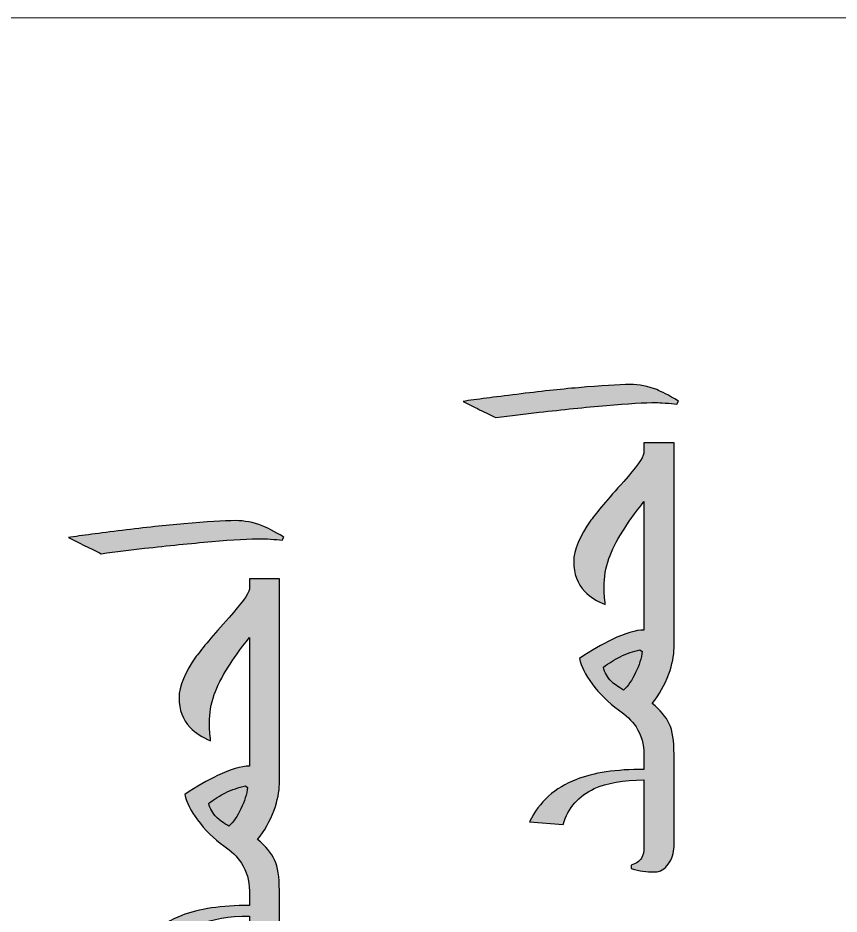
# Model space of a CAD drawing. Header units: millimetres. Extents: x -114 to 68, y -982 to -634.
# Drawn here: x -21.73 to -2.05, y -655.94 to -634.46 of the extents above; entities that cross this region are included whole.
import ezdxf

# ---------------------------------------------------------------- set-up
doc = ezdxf.new("R2010")
doc.units = ezdxf.units.MM
doc.header["$MEASUREMENT"] = 0
doc.layers.add('Layer 1', color=7, linetype='Continuous')

msp = doc.modelspace()

# ---------------------------------------------------------------- hatches: boundary and pattern name
at = {"layer": 'Layer 1', "true_color": 0x2b2a29}
h = msp.add_hatch(color=250, dxfattribs=at)
edge = h.paths.add_edge_path()
edge.add_spline(control_points=[(-7.0623, -643.2462), (-6.8421, -643.2462), (-6.6276, -643.2871), (-6.4216, -643.3676), (-6.3115, -643.4099), (-6.1366, -643.5002), (-5.8967, -643.6399), (-5.8967, -643.6399), (-5.9376, -643.7147), (-5.9376, -643.7147), (-6.018, -643.7048), (-6.1097, -643.6963), (-6.2156, -643.6893), (-6.32, -643.6822), (-6.3906, -643.678), (-6.4258, -643.678), (-6.7123, -643.678), (-7.1131, -643.7006), (-7.6267, -643.7457), (-8.1403, -643.7923), (-8.6766, -643.8459), (-9.2368, -643.9094), (-9.5755, -643.9489), (-9.9212, -643.9913), (-10.274, -644.0378), (-10.3953, -643.9828), (-10.5251, -643.9193), (-10.6662, -643.8487), (-10.8059, -643.7782), (-10.9372, -643.7119), (-11.0614, -643.6484), (-10.7481, -643.6046), (-10.3177, -643.5482), (-9.773, -643.4804), (-9.2269, -643.4127), (-8.7358, -643.3591), (-8.297, -643.321), (-7.7523, -643.2716), (-7.3402, -643.2462), (-7.0623, -643.2462)], knot_values=[0, 0, 0, 0, 0.0769231, 0.0769231, 0.0769231, 0.1538462, 0.1538462, 0.1538462, 0.2307692, 0.2307692, 0.2307692, 0.3076923, 0.3076923, 0.3076923, 0.3846154, 0.3846154, 0.3846154, 0.4615385, 0.4615385, 0.4615385, 0.5384615, 0.5384615, 0.5384615, 0.6153846, 0.6153846, 0.6153846, 0.6923077, 0.6923077, 0.6923077, 0.7692308, 0.7692308, 0.7692308, 0.8461538, 0.8461538, 0.8461538, 0.9230769, 0.9230769, 0.9230769, 1, 1, 1, 1], degree=3, periodic=1)
h = msp.add_hatch(color=250, dxfattribs=at)
edge = h.paths.add_edge_path()
edge.add_spline(control_points=[(-6.0067, -644.6417), (-6.0067, -644.6417), (-6.0067, -649.1291), (-6.0067, -649.1291), (-6.0067, -649.1291), (-6.0067, -649.417), (-6.0067, -649.417), (-6.0067, -649.417), (-6.0067, -649.5581), (-6.0067, -649.5581), (-6.0067, -649.743), (-6.0491, -649.9504), (-6.1323, -650.1818), (-6.2283, -650.4485), (-6.3623, -650.6828), (-6.5317, -650.8874), (-6.3341, -651.0468), (-6.1972, -651.2105), (-6.121, -651.377), (-6.0448, -651.5435), (-6.0067, -651.7877), (-6.0067, -652.108), (-6.0067, -652.108), (-6.0067, -652.4678), (-6.0067, -652.4678), (-6.0067, -652.4678), (-6.0067, -652.7529), (-6.0067, -652.7529), (-6.0067, -652.7529), (-6.0067, -654.315), (-6.0067, -654.315), (-6.0067, -654.4716), (-6.0519, -654.6127), (-6.1436, -654.7383), (-6.2339, -654.8625), (-6.3412, -654.926), (-6.4654, -654.926), (-6.5698, -654.926), (-6.6643, -654.9203), (-6.7504, -654.9091), (-6.8351, -654.8978), (-6.9296, -654.8766), (-7.0312, -654.847), (-7.0312, -654.847), (-7.0312, -654.7623), (-7.0312, -654.7623), (-6.9183, -654.7313), (-6.8379, -654.6762), (-6.7885, -654.5972), (-6.7476, -654.5309), (-6.7264, -654.4392), (-6.7264, -654.3234), (-6.7264, -654.3234), (-6.7264, -652.7529), (-6.7264, -652.7529), (-6.7264, -652.7529), (-6.7264, -652.7218), (-6.7264, -652.7218), (-7.2203, -652.7218), (-7.6168, -652.791), (-7.9174, -652.9293), (-8.2913, -653.1014), (-8.5411, -653.3879), (-8.6653, -653.7886), (-8.6653, -653.7886), (-9.4696, -653.7251), (-9.4696, -653.7251), (-9.2354, -653.2468), (-8.8614, -652.9081), (-8.3478, -652.7091), (-7.9343, -652.5483), (-7.3939, -652.4678), (-6.7264, -652.4678), (-6.7264, -652.4678), (-6.7264, -652.1207), (-6.7264, -652.1207), (-6.7264, -651.8695), (-6.7899, -651.6466), (-6.9169, -651.4518), (-7.0171, -651.2994), (-7.1554, -651.1625), (-7.336, -651.0384), (-7.5787, -650.8704), (-7.7904, -650.663), (-7.9696, -650.4175), (-8.1291, -650.1973), (-8.2321, -649.9955), (-8.2758, -649.8107), (-7.9865, -649.6202), (-7.7255, -649.4692), (-7.4926, -649.3563), (-7.178, -649.2053), (-6.9226, -649.1291), (-6.7278, -649.1291), (-6.7278, -649.1291), (-6.7264, -649.1291), (-6.7264, -649.1291), (-6.7264, -649.1291), (-6.7264, -646.0472), (-6.7264, -646.0472), (-6.9451, -646.328), (-7.1145, -646.5651), (-7.2358, -646.7584), (-7.3882, -646.9983), (-7.4983, -647.217), (-7.5674, -647.416), (-7.645, -647.639), (-7.6831, -647.8647), (-7.6831, -648.0933), (-7.6831, -648.2345), (-7.6733, -648.3756), (-7.6535, -648.5195), (-7.8567, -648.4391), (-8.0204, -648.3346), (-8.1432, -648.2048), (-8.3224, -648.0186), (-8.4113, -647.7815), (-8.4113, -647.4936), (-8.4113, -647.2128), (-8.273, -646.8812), (-7.9978, -646.4974), (-7.8609, -646.3083), (-7.5985, -645.9978), (-7.2132, -645.5674), (-6.9141, -645.2344), (-6.7518, -645.0086), (-6.7264, -644.8901), (-6.7264, -644.8901), (-6.7264, -644.6417), (-6.7264, -644.6417), (-6.7264, -644.6417), (-6.0067, -644.6417), (-6.0067, -644.6417)], knot_values=[0, 0, 0, 0, 0.0227273, 0.0227273, 0.0227273, 0.0454545, 0.0454545, 0.0454545, 0.0681818, 0.0681818, 0.0681818, 0.0909091, 0.0909091, 0.0909091, 0.1136364, 0.1136364, 0.1136364, 0.1363636, 0.1363636, 0.1363636, 0.1590909, 0.1590909, 0.1590909, 0.1818182, 0.1818182, 0.1818182, 0.2045455, 0.2045455, 0.2045455, 0.2272727, 0.2272727, 0.2272727, 0.25, 0.25, 0.25, 0.2727273, 0.2727273, 0.2727273, 0.2954545, 0.2954545, 0.2954545, 0.3181818, 0.3181818, 0.3181818, 0.3409091, 0.3409091, 0.3409091, 0.3636364, 0.3636364, 0.3636364, 0.3863636, 0.3863636, 0.3863636, 0.4090909, 0.4090909, 0.4090909, 0.4318182, 0.4318182, 0.4318182, 0.4545455, 0.4545455, 0.4545455, 0.4772727, 0.4772727, 0.4772727, 0.5, 0.5, 0.5, 0.5227273, 0.5227273, 0.5227273, 0.5454545, 0.5454545, 0.5454545, 0.5681818, 0.5681818, 0.5681818, 0.5909091, 0.5909091, 0.5909091, 0.6136364, 0.6136364, 0.6136364, 0.6363636, 0.6363636, 0.6363636, 0.6590909, 0.6590909, 0.6590909, 0.6818182, 0.6818182, 0.6818182, 0.7045455, 0.7045455, 0.7045455, 0.7272727, 0.7272727, 0.7272727, 0.75, 0.75, 0.75, 0.7727273, 0.7727273, 0.7727273, 0.7954545, 0.7954545, 0.7954545, 0.8181818, 0.8181818, 0.8181818, 0.8409091, 0.8409091, 0.8409091, 0.8636364, 0.8636364, 0.8636364, 0.8863636, 0.8863636, 0.8863636, 0.9090909, 0.9090909, 0.9090909, 0.9318182, 0.9318182, 0.9318182, 0.9545455, 0.9545455, 0.9545455, 0.9772727, 0.9772727, 0.9772727, 1, 1, 1, 1], degree=3, periodic=1)
h = msp.add_hatch(color=250, dxfattribs=at)
edge = h.paths.add_edge_path()
edge.add_spline(control_points=[(-16.521, -646.5074), (-16.3008, -646.5074), (-16.0863, -646.5483), (-15.8803, -646.6288), (-15.7702, -646.6711), (-15.5953, -646.7614), (-15.3554, -646.9011), (-15.3554, -646.9011), (-15.3963, -646.9759), (-15.3963, -646.9759), (-15.4767, -646.966), (-15.5684, -646.9575), (-15.6743, -646.9505), (-15.7787, -646.9434), (-15.8493, -646.9392), (-15.8845, -646.9392), (-16.171, -646.9392), (-16.5718, -646.9618), (-17.0854, -647.0069), (-17.599, -647.0535), (-18.1353, -647.1071), (-18.6955, -647.1706), (-19.0342, -647.2101), (-19.3799, -647.2525), (-19.7327, -647.299), (-19.854, -647.244), (-19.9838, -647.1805), (-20.1249, -647.1099), (-20.2646, -647.0394), (-20.3959, -646.9731), (-20.5201, -646.9096), (-20.2068, -646.8658), (-19.7764, -646.8094), (-19.2317, -646.7416), (-18.6856, -646.6739), (-18.1945, -646.6203), (-17.7557, -646.5822), (-17.211, -646.5328), (-16.7989, -646.5074), (-16.521, -646.5074)], knot_values=[0, 0, 0, 0, 0.0769231, 0.0769231, 0.0769231, 0.1538462, 0.1538462, 0.1538462, 0.2307692, 0.2307692, 0.2307692, 0.3076923, 0.3076923, 0.3076923, 0.3846154, 0.3846154, 0.3846154, 0.4615385, 0.4615385, 0.4615385, 0.5384615, 0.5384615, 0.5384615, 0.6153846, 0.6153846, 0.6153846, 0.6923077, 0.6923077, 0.6923077, 0.7692308, 0.7692308, 0.7692308, 0.8461538, 0.8461538, 0.8461538, 0.9230769, 0.9230769, 0.9230769, 1, 1, 1, 1], degree=3, periodic=1)
h = msp.add_hatch(color=250, dxfattribs=at)
edge = h.paths.add_edge_path()
edge.add_spline(control_points=[(-15.4654, -647.9029), (-15.4654, -647.9029), (-15.4654, -652.3903), (-15.4654, -652.3903), (-15.4654, -652.3903), (-15.4654, -652.6782), (-15.4654, -652.6782), (-15.4654, -652.6782), (-15.4654, -652.8193), (-15.4654, -652.8193), (-15.4654, -653.0042), (-15.5078, -653.2116), (-15.591, -653.443), (-15.687, -653.7097), (-15.821, -653.944), (-15.9904, -654.1486), (-15.7928, -654.308), (-15.6559, -654.4717), (-15.5797, -654.6382), (-15.5035, -654.8047), (-15.4654, -655.0489), (-15.4654, -655.3692), (-15.4654, -655.3692), (-15.4654, -655.729), (-15.4654, -655.729), (-15.4654, -655.729), (-15.4654, -656.0141), (-15.4654, -656.0141), (-15.4654, -656.0141), (-15.4654, -657.5762), (-15.4654, -657.5762), (-15.4654, -657.7328), (-15.5106, -657.8739), (-15.6023, -657.9995), (-15.6926, -658.1237), (-15.7999, -658.1872), (-15.9241, -658.1872), (-16.0285, -658.1872), (-16.123, -658.1815), (-16.2091, -658.1703), (-16.2938, -658.159), (-16.3883, -658.1378), (-16.4899, -658.1082), (-16.4899, -658.1082), (-16.4899, -658.0235), (-16.4899, -658.0235), (-16.377, -657.9925), (-16.2966, -657.9374), (-16.2472, -657.8584), (-16.2063, -657.7921), (-16.1851, -657.7004), (-16.1851, -657.5846), (-16.1851, -657.5846), (-16.1851, -656.0141), (-16.1851, -656.0141), (-16.1851, -656.0141), (-16.1851, -655.983), (-16.1851, -655.983), (-16.679, -655.983), (-17.0755, -656.0522), (-17.3761, -656.1905), (-17.75, -656.3626), (-17.9998, -656.6491), (-18.124, -657.0498), (-18.124, -657.0498), (-18.9283, -656.9863), (-18.9283, -656.9863), (-18.6941, -656.508), (-18.3201, -656.1693), (-17.8065, -655.9703), (-17.393, -655.8095), (-16.8526, -655.729), (-16.1851, -655.729), (-16.1851, -655.729), (-16.1851, -655.3819), (-16.1851, -655.3819), (-16.1851, -655.1307), (-16.2486, -654.9078), (-16.3756, -654.713), (-16.4758, -654.5606), (-16.6141, -654.4237), (-16.7947, -654.2996), (-17.0374, -654.1316), (-17.2491, -653.9242), (-17.4283, -653.6787), (-17.5878, -653.4585), (-17.6908, -653.2567), (-17.7345, -653.0719), (-17.4452, -652.8814), (-17.1842, -652.7304), (-16.9513, -652.6175), (-16.6367, -652.4665), (-16.3813, -652.3903), (-16.1865, -652.3903), (-16.1865, -652.3903), (-16.1851, -652.3903), (-16.1851, -652.3903), (-16.1851, -652.3903), (-16.1851, -649.3084), (-16.1851, -649.3084), (-16.4038, -649.5892), (-16.5732, -649.8263), (-16.6945, -650.0196), (-16.8469, -650.2595), (-16.957, -650.4782), (-17.0261, -650.6772), (-17.1037, -650.9002), (-17.1418, -651.1259), (-17.1418, -651.3545), (-17.1418, -651.4957), (-17.132, -651.6368), (-17.1122, -651.7807), (-17.3154, -651.7003), (-17.4791, -651.5958), (-17.6019, -651.466), (-17.7811, -651.2798), (-17.87, -651.0427), (-17.87, -650.7548), (-17.87, -650.474), (-17.7317, -650.1424), (-17.4565, -649.7586), (-17.3196, -649.5695), (-17.0572, -649.259), (-16.6719, -648.8286), (-16.3728, -648.4956), (-16.2105, -648.2698), (-16.1851, -648.1513), (-16.1851, -648.1513), (-16.1851, -647.9029), (-16.1851, -647.9029), (-16.1851, -647.9029), (-15.4654, -647.9029), (-15.4654, -647.9029)], knot_values=[0, 0, 0, 0, 0.0227273, 0.0227273, 0.0227273, 0.0454545, 0.0454545, 0.0454545, 0.0681818, 0.0681818, 0.0681818, 0.0909091, 0.0909091, 0.0909091, 0.1136364, 0.1136364, 0.1136364, 0.1363636, 0.1363636, 0.1363636, 0.1590909, 0.1590909, 0.1590909, 0.1818182, 0.1818182, 0.1818182, 0.2045455, 0.2045455, 0.2045455, 0.2272727, 0.2272727, 0.2272727, 0.25, 0.25, 0.25, 0.2727273, 0.2727273, 0.2727273, 0.2954545, 0.2954545, 0.2954545, 0.3181818, 0.3181818, 0.3181818, 0.3409091, 0.3409091, 0.3409091, 0.3636364, 0.3636364, 0.3636364, 0.3863636, 0.3863636, 0.3863636, 0.4090909, 0.4090909, 0.4090909, 0.4318182, 0.4318182, 0.4318182, 0.4545455, 0.4545455, 0.4545455, 0.4772727, 0.4772727, 0.4772727, 0.5, 0.5, 0.5, 0.5227273, 0.5227273, 0.5227273, 0.5454545, 0.5454545, 0.5454545, 0.5681818, 0.5681818, 0.5681818, 0.5909091, 0.5909091, 0.5909091, 0.6136364, 0.6136364, 0.6136364, 0.6363636, 0.6363636, 0.6363636, 0.6590909, 0.6590909, 0.6590909, 0.6818182, 0.6818182, 0.6818182, 0.7045455, 0.7045455, 0.7045455, 0.7272727, 0.7272727, 0.7272727, 0.75, 0.75, 0.75, 0.7727273, 0.7727273, 0.7727273, 0.7954545, 0.7954545, 0.7954545, 0.8181818, 0.8181818, 0.8181818, 0.8409091, 0.8409091, 0.8409091, 0.8636364, 0.8636364, 0.8636364, 0.8863636, 0.8863636, 0.8863636, 0.9090909, 0.9090909, 0.9090909, 0.9318182, 0.9318182, 0.9318182, 0.9545455, 0.9545455, 0.9545455, 0.9772727, 0.9772727, 0.9772727, 1, 1, 1, 1], degree=3, periodic=1)
h = msp.add_hatch(color=250, dxfattribs=at)
edge = h.paths.add_edge_path()
edge.add_spline(control_points=[(-6.8224, -649.6033), (-6.9832, -649.6385), (-7.1413, -649.6936), (-7.2965, -649.7684), (-7.4277, -649.8319), (-7.5618, -649.9165), (-7.7001, -650.0209), (-7.6662, -650.1522), (-7.6041, -650.2637), (-7.5124, -650.354), (-7.4545, -650.4146), (-7.3558, -650.4866), (-7.2175, -650.5685), (-7.1088, -650.4697), (-7.0129, -650.33), (-6.9268, -650.1494), (-6.8407, -649.9701), (-6.7885, -649.7994), (-6.7687, -649.6399), (-6.7687, -649.6399), (-6.8224, -649.6033), (-6.8224, -649.6033)], knot_values=[0, 0, 0, 0, 0.1428571, 0.1428571, 0.1428571, 0.2857143, 0.2857143, 0.2857143, 0.4285714, 0.4285714, 0.4285714, 0.5714286, 0.5714286, 0.5714286, 0.7142857, 0.7142857, 0.7142857, 0.8571429, 0.8571429, 0.8571429, 1, 1, 1, 1], degree=3, periodic=1)
h = msp.add_hatch(color=250, dxfattribs=at)
edge = h.paths.add_edge_path()
edge.add_spline(control_points=[(-16.2811, -652.8645), (-16.4419, -652.8997), (-16.6, -652.9548), (-16.7552, -653.0296), (-16.8864, -653.0931), (-17.0205, -653.1777), (-17.1588, -653.2821), (-17.1249, -653.4134), (-17.0628, -653.5249), (-16.9711, -653.6152), (-16.9132, -653.6758), (-16.8145, -653.7478), (-16.6762, -653.8297), (-16.5675, -653.7309), (-16.4716, -653.5912), (-16.3855, -653.4106), (-16.2994, -653.2313), (-16.2472, -653.0606), (-16.2274, -652.9011), (-16.2274, -652.9011), (-16.2811, -652.8645), (-16.2811, -652.8645)], knot_values=[0, 0, 0, 0, 0.1428571, 0.1428571, 0.1428571, 0.2857143, 0.2857143, 0.2857143, 0.4285714, 0.4285714, 0.4285714, 0.5714286, 0.5714286, 0.5714286, 0.7142857, 0.7142857, 0.7142857, 0.8571429, 0.8571429, 0.8571429, 1, 1, 1, 1], degree=3, periodic=1)

# ---------------------------------------------------------------- linework, layer by layer
at = {"layer": 'Layer 1', "color": 230, "lineweight": 20}
msp.add_open_spline([(-109.4153, -724.459), (-109.4153, -724.459), (60.5847, -724.459), (60.5847, -724.459), (63.3347, -724.459), (65.5847, -722.2089), (65.5847, -719.4589), (65.5847, -719.4589), (65.5847, -639.4591), (65.5847, -639.4591), (65.5847, -636.7091), (63.3347, -634.459), (60.5847, -634.459), (60.5847, -634.459), (-109.4153, -634.459), (-109.4153, -634.459), (-112.1653, -634.459), (-114.4153, -636.7091), (-114.4153, -639.4591), (-114.4153, -639.4591), (-114.4153, -719.4589), (-114.4153, -719.4589), (-114.4153, -722.2089), (-112.1653, -724.459), (-109.4153, -724.459)], degree=3, knots=[0, 0, 0, 0, 0.125, 0.125, 0.125, 0.25, 0.25, 0.25, 0.375, 0.375, 0.375, 0.5, 0.5, 0.5, 0.625, 0.625, 0.625, 0.75, 0.75, 0.75, 0.875, 0.875, 0.875, 1, 1, 1, 1], dxfattribs=at)
msp.add_open_spline([(-109.4153, -724.459), (-109.4153, -724.459), (60.5847, -724.459), (60.5847, -724.459), (63.3347, -724.459), (65.5847, -722.2089), (65.5847, -719.4589), (65.5847, -719.4589), (65.5847, -639.4591), (65.5847, -639.4591), (65.5847, -636.7091), (63.3347, -634.459), (60.5847, -634.459), (60.5847, -634.459), (-109.4153, -634.459), (-109.4153, -634.459), (-112.1653, -634.459), (-114.4153, -636.7091), (-114.4153, -639.4591), (-114.4153, -639.4591), (-114.4153, -719.4589), (-114.4153, -719.4589), (-114.4153, -722.2089), (-112.1653, -724.459), (-109.4153, -724.459)], degree=3, knots=[0, 0, 0, 0, 0.125, 0.125, 0.125, 0.25, 0.25, 0.25, 0.375, 0.375, 0.375, 0.5, 0.5, 0.5, 0.625, 0.625, 0.625, 0.75, 0.75, 0.75, 0.875, 0.875, 0.875, 1, 1, 1, 1], dxfattribs=at)
msp.add_open_spline([(-109.4153, -724.459), (-109.4153, -724.459), (60.5847, -724.459), (60.5847, -724.459), (63.3347, -724.459), (65.5847, -722.2089), (65.5847, -719.4589), (65.5847, -719.4589), (65.5847, -639.4591), (65.5847, -639.4591), (65.5847, -636.7091), (63.3347, -634.459), (60.5847, -634.459), (60.5847, -634.459), (-109.4153, -634.459), (-109.4153, -634.459), (-112.1653, -634.459), (-114.4153, -636.7091), (-114.4153, -639.4591), (-114.4153, -639.4591), (-114.4153, -719.4589), (-114.4153, -719.4589), (-114.4153, -722.2089), (-112.1653, -724.459), (-109.4153, -724.459)], degree=3, knots=[0, 0, 0, 0, 0.125, 0.125, 0.125, 0.25, 0.25, 0.25, 0.375, 0.375, 0.375, 0.5, 0.5, 0.5, 0.625, 0.625, 0.625, 0.75, 0.75, 0.75, 0.875, 0.875, 0.875, 1, 1, 1, 1], dxfattribs=at)
msp.add_open_spline([(-109.4153, -724.459), (-109.4153, -724.459), (60.5847, -724.459), (60.5847, -724.459), (63.3347, -724.459), (65.5847, -722.2089), (65.5847, -719.4589), (65.5847, -719.4589), (65.5847, -639.4591), (65.5847, -639.4591), (65.5847, -636.7091), (63.3347, -634.459), (60.5847, -634.459), (60.5847, -634.459), (-109.4153, -634.459), (-109.4153, -634.459), (-112.1653, -634.459), (-114.4153, -636.7091), (-114.4153, -639.4591), (-114.4153, -639.4591), (-114.4153, -719.4589), (-114.4153, -719.4589), (-114.4153, -722.2089), (-112.1653, -724.459), (-109.4153, -724.459)], degree=3, knots=[0, 0, 0, 0, 0.125, 0.125, 0.125, 0.25, 0.25, 0.25, 0.375, 0.375, 0.375, 0.5, 0.5, 0.5, 0.625, 0.625, 0.625, 0.75, 0.75, 0.75, 0.875, 0.875, 0.875, 1, 1, 1, 1], dxfattribs=at)
at = {"layer": 'Layer 1', "color": 250}
for points, knots in [([(-7.0623, -643.2462), (-6.8421, -643.2462), (-6.6276, -643.2871), (-6.4216, -643.3676), (-6.3115, -643.4099), (-6.1366, -643.5002), (-5.8967, -643.6399), (-5.8967, -643.6399), (-5.9376, -643.7147), (-5.9376, -643.7147), (-6.018, -643.7048), (-6.1097, -643.6963), (-6.2156, -643.6893), (-6.32, -643.6822), (-6.3906, -643.678), (-6.4258, -643.678), (-6.7123, -643.678), (-7.1131, -643.7006), (-7.6267, -643.7457), (-8.1403, -643.7923), (-8.6766, -643.8459), (-9.2368, -643.9094), (-9.5755, -643.9489), (-9.9212, -643.9913), (-10.274, -644.0378), (-10.3953, -643.9828), (-10.5251, -643.9193), (-10.6662, -643.8487), (-10.8059, -643.7782), (-10.9372, -643.7119), (-11.0614, -643.6484), (-10.7481, -643.6046), (-10.3177, -643.5482), (-9.773, -643.4804), (-9.2269, -643.4127), (-8.7358, -643.3591), (-8.297, -643.321), (-7.7523, -643.2716), (-7.3402, -643.2462), (-7.0623, -643.2462)], [0, 0, 0, 0, 0.0769231, 0.0769231, 0.0769231, 0.1538462, 0.1538462, 0.1538462, 0.2307692, 0.2307692, 0.2307692, 0.3076923, 0.3076923, 0.3076923, 0.3846154, 0.3846154, 0.3846154, 0.4615385, 0.4615385, 0.4615385, 0.5384615, 0.5384615, 0.5384615, 0.6153846, 0.6153846, 0.6153846, 0.6923077, 0.6923077, 0.6923077, 0.7692308, 0.7692308, 0.7692308, 0.8461538, 0.8461538, 0.8461538, 0.9230769, 0.9230769, 0.9230769, 1, 1, 1, 1]), ([(-6.0067, -644.6417), (-6.0067, -644.6417), (-6.0067, -649.1291), (-6.0067, -649.1291), (-6.0067, -649.1291), (-6.0067, -649.417), (-6.0067, -649.417), (-6.0067, -649.417), (-6.0067, -649.5581), (-6.0067, -649.5581), (-6.0067, -649.743), (-6.0491, -649.9504), (-6.1323, -650.1818), (-6.2283, -650.4485), (-6.3623, -650.6828), (-6.5317, -650.8874), (-6.3341, -651.0468), (-6.1972, -651.2105), (-6.121, -651.377), (-6.0448, -651.5435), (-6.0067, -651.7877), (-6.0067, -652.108), (-6.0067, -652.108), (-6.0067, -652.4678), (-6.0067, -652.4678), (-6.0067, -652.4678), (-6.0067, -652.7529), (-6.0067, -652.7529), (-6.0067, -652.7529), (-6.0067, -654.315), (-6.0067, -654.315), (-6.0067, -654.4716), (-6.0519, -654.6127), (-6.1436, -654.7383), (-6.2339, -654.8625), (-6.3412, -654.926), (-6.4654, -654.926), (-6.5698, -654.926), (-6.6643, -654.9203), (-6.7504, -654.9091), (-6.8351, -654.8978), (-6.9296, -654.8766), (-7.0312, -654.847), (-7.0312, -654.847), (-7.0312, -654.7623), (-7.0312, -654.7623), (-6.9183, -654.7313), (-6.8379, -654.6762), (-6.7885, -654.5972), (-6.7476, -654.5309), (-6.7264, -654.4392), (-6.7264, -654.3234), (-6.7264, -654.3234), (-6.7264, -652.7529), (-6.7264, -652.7529), (-6.7264, -652.7529), (-6.7264, -652.7218), (-6.7264, -652.7218), (-7.2203, -652.7218), (-7.6168, -652.791), (-7.9174, -652.9293), (-8.2913, -653.1014), (-8.5411, -653.3879), (-8.6653, -653.7886), (-8.6653, -653.7886), (-9.4696, -653.7251), (-9.4696, -653.7251), (-9.2354, -653.2468), (-8.8614, -652.9081), (-8.3478, -652.7091), (-7.9343, -652.5483), (-7.3939, -652.4678), (-6.7264, -652.4678), (-6.7264, -652.4678), (-6.7264, -652.1207), (-6.7264, -652.1207), (-6.7264, -651.8695), (-6.7899, -651.6466), (-6.9169, -651.4518), (-7.0171, -651.2994), (-7.1554, -651.1625), (-7.336, -651.0384), (-7.5787, -650.8704), (-7.7904, -650.663), (-7.9696, -650.4175), (-8.1291, -650.1973), (-8.2321, -649.9955), (-8.2758, -649.8107), (-7.9865, -649.6202), (-7.7255, -649.4692), (-7.4926, -649.3563), (-7.178, -649.2053), (-6.9226, -649.1291), (-6.7278, -649.1291), (-6.7278, -649.1291), (-6.7264, -649.1291), (-6.7264, -649.1291), (-6.7264, -649.1291), (-6.7264, -646.0472), (-6.7264, -646.0472), (-6.9451, -646.328), (-7.1145, -646.5651), (-7.2358, -646.7584), (-7.3882, -646.9983), (-7.4983, -647.217), (-7.5674, -647.416), (-7.645, -647.639), (-7.6831, -647.8647), (-7.6831, -648.0933), (-7.6831, -648.2345), (-7.6733, -648.3756), (-7.6535, -648.5195), (-7.8567, -648.4391), (-8.0204, -648.3346), (-8.1432, -648.2048), (-8.3224, -648.0186), (-8.4113, -647.7815), (-8.4113, -647.4936), (-8.4113, -647.2128), (-8.273, -646.8812), (-7.9978, -646.4974), (-7.8609, -646.3083), (-7.5985, -645.9978), (-7.2132, -645.5674), (-6.9141, -645.2344), (-6.7518, -645.0086), (-6.7264, -644.8901), (-6.7264, -644.8901), (-6.7264, -644.6417), (-6.7264, -644.6417), (-6.7264, -644.6417), (-6.0067, -644.6417), (-6.0067, -644.6417)], [0, 0, 0, 0, 0.0227273, 0.0227273, 0.0227273, 0.0454545, 0.0454545, 0.0454545, 0.0681818, 0.0681818, 0.0681818, 0.0909091, 0.0909091, 0.0909091, 0.1136364, 0.1136364, 0.1136364, 0.1363636, 0.1363636, 0.1363636, 0.1590909, 0.1590909, 0.1590909, 0.1818182, 0.1818182, 0.1818182, 0.2045455, 0.2045455, 0.2045455, 0.2272727, 0.2272727, 0.2272727, 0.25, 0.25, 0.25, 0.2727273, 0.2727273, 0.2727273, 0.2954545, 0.2954545, 0.2954545, 0.3181818, 0.3181818, 0.3181818, 0.3409091, 0.3409091, 0.3409091, 0.3636364, 0.3636364, 0.3636364, 0.3863636, 0.3863636, 0.3863636, 0.4090909, 0.4090909, 0.4090909, 0.4318182, 0.4318182, 0.4318182, 0.4545455, 0.4545455, 0.4545455, 0.4772727, 0.4772727, 0.4772727, 0.5, 0.5, 0.5, 0.5227273, 0.5227273, 0.5227273, 0.5454545, 0.5454545, 0.5454545, 0.5681818, 0.5681818, 0.5681818, 0.5909091, 0.5909091, 0.5909091, 0.6136364, 0.6136364, 0.6136364, 0.6363636, 0.6363636, 0.6363636, 0.6590909, 0.6590909, 0.6590909, 0.6818182, 0.6818182, 0.6818182, 0.7045455, 0.7045455, 0.7045455, 0.7272727, 0.7272727, 0.7272727, 0.75, 0.75, 0.75, 0.7727273, 0.7727273, 0.7727273, 0.7954545, 0.7954545, 0.7954545, 0.8181818, 0.8181818, 0.8181818, 0.8409091, 0.8409091, 0.8409091, 0.8636364, 0.8636364, 0.8636364, 0.8863636, 0.8863636, 0.8863636, 0.9090909, 0.9090909, 0.9090909, 0.9318182, 0.9318182, 0.9318182, 0.9545455, 0.9545455, 0.9545455, 0.9772727, 0.9772727, 0.9772727, 1, 1, 1, 1]), ([(-16.521, -646.5074), (-16.3008, -646.5074), (-16.0863, -646.5483), (-15.8803, -646.6288), (-15.7702, -646.6711), (-15.5953, -646.7614), (-15.3554, -646.9011), (-15.3554, -646.9011), (-15.3963, -646.9759), (-15.3963, -646.9759), (-15.4767, -646.966), (-15.5684, -646.9575), (-15.6743, -646.9505), (-15.7787, -646.9434), (-15.8493, -646.9392), (-15.8845, -646.9392), (-16.171, -646.9392), (-16.5718, -646.9618), (-17.0854, -647.0069), (-17.599, -647.0535), (-18.1353, -647.1071), (-18.6955, -647.1706), (-19.0342, -647.2101), (-19.3799, -647.2525), (-19.7327, -647.299), (-19.854, -647.244), (-19.9838, -647.1805), (-20.1249, -647.1099), (-20.2646, -647.0394), (-20.3959, -646.9731), (-20.5201, -646.9096), (-20.2068, -646.8658), (-19.7764, -646.8094), (-19.2317, -646.7416), (-18.6856, -646.6739), (-18.1945, -646.6203), (-17.7557, -646.5822), (-17.211, -646.5328), (-16.7989, -646.5074), (-16.521, -646.5074)], [0, 0, 0, 0, 0.0769231, 0.0769231, 0.0769231, 0.1538462, 0.1538462, 0.1538462, 0.2307692, 0.2307692, 0.2307692, 0.3076923, 0.3076923, 0.3076923, 0.3846154, 0.3846154, 0.3846154, 0.4615385, 0.4615385, 0.4615385, 0.5384615, 0.5384615, 0.5384615, 0.6153846, 0.6153846, 0.6153846, 0.6923077, 0.6923077, 0.6923077, 0.7692308, 0.7692308, 0.7692308, 0.8461538, 0.8461538, 0.8461538, 0.9230769, 0.9230769, 0.9230769, 1, 1, 1, 1]), ([(-15.4654, -647.9029), (-15.4654, -647.9029), (-15.4654, -652.3903), (-15.4654, -652.3903), (-15.4654, -652.3903), (-15.4654, -652.6782), (-15.4654, -652.6782), (-15.4654, -652.6782), (-15.4654, -652.8193), (-15.4654, -652.8193), (-15.4654, -653.0042), (-15.5078, -653.2116), (-15.591, -653.443), (-15.687, -653.7097), (-15.821, -653.944), (-15.9904, -654.1486), (-15.7928, -654.308), (-15.6559, -654.4717), (-15.5797, -654.6382), (-15.5035, -654.8047), (-15.4654, -655.0489), (-15.4654, -655.3692), (-15.4654, -655.3692), (-15.4654, -655.729), (-15.4654, -655.729), (-15.4654, -655.729), (-15.4654, -656.0141), (-15.4654, -656.0141), (-15.4654, -656.0141), (-15.4654, -657.5762), (-15.4654, -657.5762), (-15.4654, -657.7328), (-15.5106, -657.8739), (-15.6023, -657.9995), (-15.6926, -658.1237), (-15.7999, -658.1872), (-15.9241, -658.1872), (-16.0285, -658.1872), (-16.123, -658.1815), (-16.2091, -658.1703), (-16.2938, -658.159), (-16.3883, -658.1378), (-16.4899, -658.1082), (-16.4899, -658.1082), (-16.4899, -658.0235), (-16.4899, -658.0235), (-16.377, -657.9925), (-16.2966, -657.9374), (-16.2472, -657.8584), (-16.2063, -657.7921), (-16.1851, -657.7004), (-16.1851, -657.5846), (-16.1851, -657.5846), (-16.1851, -656.0141), (-16.1851, -656.0141), (-16.1851, -656.0141), (-16.1851, -655.983), (-16.1851, -655.983), (-16.679, -655.983), (-17.0755, -656.0522), (-17.3761, -656.1905), (-17.75, -656.3626), (-17.9998, -656.6491), (-18.124, -657.0498), (-18.124, -657.0498), (-18.9283, -656.9863), (-18.9283, -656.9863), (-18.6941, -656.508), (-18.3201, -656.1693), (-17.8065, -655.9703), (-17.393, -655.8095), (-16.8526, -655.729), (-16.1851, -655.729), (-16.1851, -655.729), (-16.1851, -655.3819), (-16.1851, -655.3819), (-16.1851, -655.1307), (-16.2486, -654.9078), (-16.3756, -654.713), (-16.4758, -654.5606), (-16.6141, -654.4237), (-16.7947, -654.2996), (-17.0374, -654.1316), (-17.2491, -653.9242), (-17.4283, -653.6787), (-17.5878, -653.4585), (-17.6908, -653.2567), (-17.7345, -653.0719), (-17.4452, -652.8814), (-17.1842, -652.7304), (-16.9513, -652.6175), (-16.6367, -652.4665), (-16.3813, -652.3903), (-16.1865, -652.3903), (-16.1865, -652.3903), (-16.1851, -652.3903), (-16.1851, -652.3903), (-16.1851, -652.3903), (-16.1851, -649.3084), (-16.1851, -649.3084), (-16.4038, -649.5892), (-16.5732, -649.8263), (-16.6945, -650.0196), (-16.8469, -650.2595), (-16.957, -650.4782), (-17.0261, -650.6772), (-17.1037, -650.9002), (-17.1418, -651.1259), (-17.1418, -651.3545), (-17.1418, -651.4957), (-17.132, -651.6368), (-17.1122, -651.7807), (-17.3154, -651.7003), (-17.4791, -651.5958), (-17.6019, -651.466), (-17.7811, -651.2798), (-17.87, -651.0427), (-17.87, -650.7548), (-17.87, -650.474), (-17.7317, -650.1424), (-17.4565, -649.7586), (-17.3196, -649.5695), (-17.0572, -649.259), (-16.6719, -648.8286), (-16.3728, -648.4956), (-16.2105, -648.2698), (-16.1851, -648.1513), (-16.1851, -648.1513), (-16.1851, -647.9029), (-16.1851, -647.9029), (-16.1851, -647.9029), (-15.4654, -647.9029), (-15.4654, -647.9029)], [0, 0, 0, 0, 0.0227273, 0.0227273, 0.0227273, 0.0454545, 0.0454545, 0.0454545, 0.0681818, 0.0681818, 0.0681818, 0.0909091, 0.0909091, 0.0909091, 0.1136364, 0.1136364, 0.1136364, 0.1363636, 0.1363636, 0.1363636, 0.1590909, 0.1590909, 0.1590909, 0.1818182, 0.1818182, 0.1818182, 0.2045455, 0.2045455, 0.2045455, 0.2272727, 0.2272727, 0.2272727, 0.25, 0.25, 0.25, 0.2727273, 0.2727273, 0.2727273, 0.2954545, 0.2954545, 0.2954545, 0.3181818, 0.3181818, 0.3181818, 0.3409091, 0.3409091, 0.3409091, 0.3636364, 0.3636364, 0.3636364, 0.3863636, 0.3863636, 0.3863636, 0.4090909, 0.4090909, 0.4090909, 0.4318182, 0.4318182, 0.4318182, 0.4545455, 0.4545455, 0.4545455, 0.4772727, 0.4772727, 0.4772727, 0.5, 0.5, 0.5, 0.5227273, 0.5227273, 0.5227273, 0.5454545, 0.5454545, 0.5454545, 0.5681818, 0.5681818, 0.5681818, 0.5909091, 0.5909091, 0.5909091, 0.6136364, 0.6136364, 0.6136364, 0.6363636, 0.6363636, 0.6363636, 0.6590909, 0.6590909, 0.6590909, 0.6818182, 0.6818182, 0.6818182, 0.7045455, 0.7045455, 0.7045455, 0.7272727, 0.7272727, 0.7272727, 0.75, 0.75, 0.75, 0.7727273, 0.7727273, 0.7727273, 0.7954545, 0.7954545, 0.7954545, 0.8181818, 0.8181818, 0.8181818, 0.8409091, 0.8409091, 0.8409091, 0.8636364, 0.8636364, 0.8636364, 0.8863636, 0.8863636, 0.8863636, 0.9090909, 0.9090909, 0.9090909, 0.9318182, 0.9318182, 0.9318182, 0.9545455, 0.9545455, 0.9545455, 0.9772727, 0.9772727, 0.9772727, 1, 1, 1, 1]), ([(-6.8224, -649.6033), (-6.9832, -649.6385), (-7.1413, -649.6936), (-7.2965, -649.7684), (-7.4277, -649.8319), (-7.5618, -649.9165), (-7.7001, -650.0209), (-7.6662, -650.1522), (-7.6041, -650.2637), (-7.5124, -650.354), (-7.4545, -650.4146), (-7.3558, -650.4866), (-7.2175, -650.5685), (-7.1088, -650.4697), (-7.0129, -650.33), (-6.9268, -650.1494), (-6.8407, -649.9701), (-6.7885, -649.7994), (-6.7687, -649.6399), (-6.7687, -649.6399), (-6.8224, -649.6033), (-6.8224, -649.6033)], [0, 0, 0, 0, 0.1428571, 0.1428571, 0.1428571, 0.2857143, 0.2857143, 0.2857143, 0.4285714, 0.4285714, 0.4285714, 0.5714286, 0.5714286, 0.5714286, 0.7142857, 0.7142857, 0.7142857, 0.8571429, 0.8571429, 0.8571429, 1, 1, 1, 1]), ([(-16.2811, -652.8645), (-16.4419, -652.8997), (-16.6, -652.9548), (-16.7552, -653.0296), (-16.8864, -653.0931), (-17.0205, -653.1777), (-17.1588, -653.2821), (-17.1249, -653.4134), (-17.0628, -653.5249), (-16.9711, -653.6152), (-16.9132, -653.6758), (-16.8145, -653.7478), (-16.6762, -653.8297), (-16.5675, -653.7309), (-16.4716, -653.5912), (-16.3855, -653.4106), (-16.2994, -653.2313), (-16.2472, -653.0606), (-16.2274, -652.9011), (-16.2274, -652.9011), (-16.2811, -652.8645), (-16.2811, -652.8645)], [0, 0, 0, 0, 0.1428571, 0.1428571, 0.1428571, 0.2857143, 0.2857143, 0.2857143, 0.4285714, 0.4285714, 0.4285714, 0.5714286, 0.5714286, 0.5714286, 0.7142857, 0.7142857, 0.7142857, 0.8571429, 0.8571429, 0.8571429, 1, 1, 1, 1])]:
    msp.add_open_spline(points, degree=3, knots=knots, dxfattribs=at)

doc.saveas('drawing.dxf')
